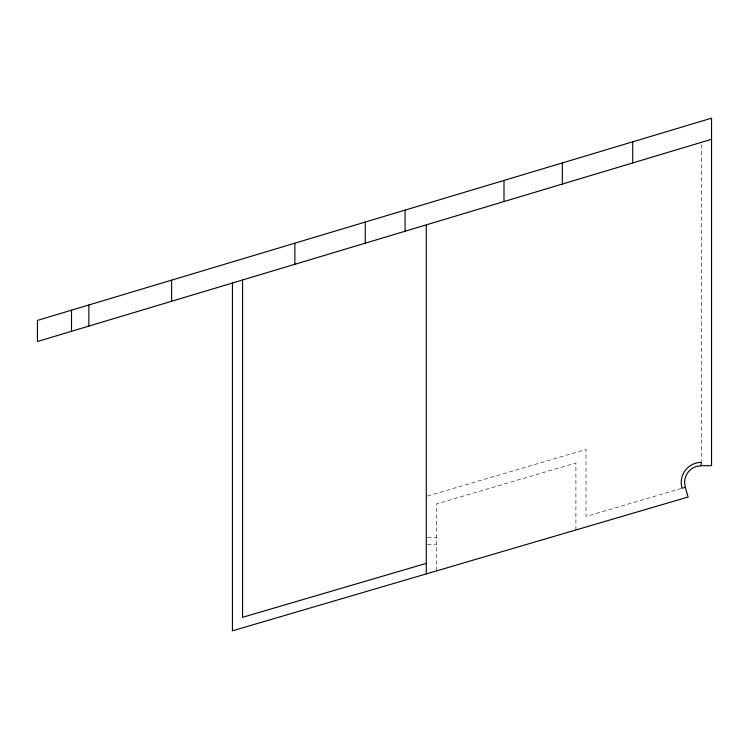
<?xml version="1.0" encoding="UTF-8"?>
<svg xmlns="http://www.w3.org/2000/svg" width="749" height="749" viewBox="0 0 749 749"><rect width="100%" height="100%" fill="white"/><g stroke="black" fill="none" stroke-linecap="round" stroke-linejoin="round"><path stroke-width="0.56" stroke-dasharray="3.75 2.81" d="M427.417 496.044L586.018 449.466L586.018 516.454L680.916 488.582M427.417 544.663L436.405 544.13M427.417 537.436L436.405 537.436M701.439 144.66L701.439 461.169M575.906 529.964L575.906 462.976L436.405 503.946L436.405 570.925"/><path stroke-width="1.12" d="M711.55 139.286L37.45 341.516L37.45 320.403L711.55 118.173L711.55 465.7L701.439 465.7L696.308 466.505A16.852 16.852 0 0 0 684.595 482.159L685.269 487.309L688.116 497.008L232.443 630.827L232.443 283.019M426.293 563.36L242.554 617.316L242.554 279.986M685.269 487.309L682.039 488.254A20.223 20.223 0 0 1 701.439 462.33L701.017 465.738M632.718 141.823L632.718 162.936M562.34 162.936L562.34 184.048M503.993 180.443L503.993 201.556M426.293 224.869L426.293 573.893M405.069 210.123L405.069 231.235M365.25 222.069L365.25 243.182M294.863 243.182L294.863 264.294M171.605 280.154L171.605 301.276M88.869 304.983L88.869 326.096M71.511 310.189L71.511 331.301"/></g></svg>
